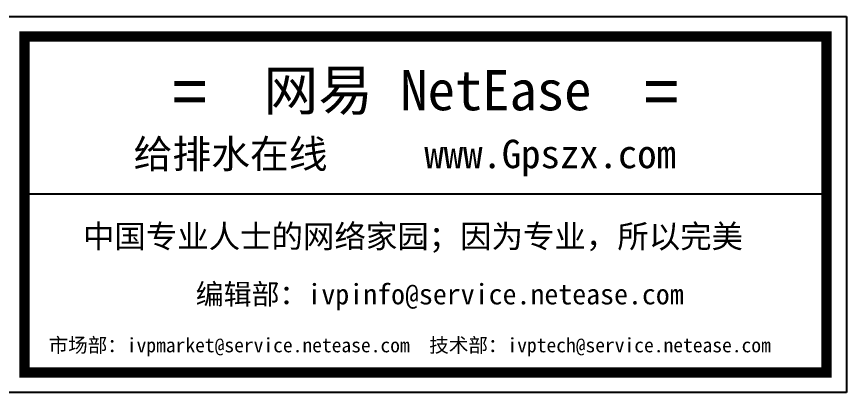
# Model space of a CAD drawing. Extents: x 1620 to 2878, y -792 to 791.
# Drawn here: x 2516 to 2773.2, y -698.5 to -582 of the extents above; entities that cross this region are included whole.
import ezdxf

# ---------------------------------------------------------------- set-up
doc = ezdxf.new("R2010")
doc.units = 0
doc.header["$MEASUREMENT"] = 0
doc.layers.get('0').update_dxf_attribs({"linetype": 'CONTINUOUS'})
doc.styles.add('163', font='SimSun.ttf', dxfattribs={"width": 0.99})

# ---------------------------------------------------------------- blocks, each defined once
blk = doc.blocks.new('给排水在线www.gpszx.com')
at = {"color": 7}
for p, q in [((-52390, 7951), (14717, 7951)), ((-52390, -22024), (-52390, 7951)), ((14717, 7951), (14717, -22024)), ((-50770, -6187), (13095, -6187)), ((14717, -22024), (-52390, -22024))]:
    blk.add_line(p, q, dxfattribs=at)
at = {"color": 7, "const_width": 840}
blk.add_lwpolyline([(-50799, -20433), (-50799, 6360), (13126, 6360), (13126, -20433), (-50799, -20433)], dxfattribs=at)
at = {"color": 3, "style": '163'}
for s, height, p in [('网易 NetEase', 3200, (-31752, 479)), ('=', 4000, (-39003, -47)), ('给排水在线     www.Gpszx.com', 2268, (-42108, -4139)), ('中国专业人士的网络家园；因为专业，所以完美', 1837.08, (-46144, -10495)), ('编辑部：ivpinfo@service.netease.com', 1632.96, (-37156, -15004)), ('市场部：ivpmarket@service.netease.com  技术部：ivptech@service.netease.com', 1143.07, (-48882, -18826))]:
    blk.add_text(s, height=height, dxfattribs=at).set_placement(p)
at = {"color": 3, "style": '163', "text_generation_flag": 2}
blk.add_text('=', height=4000, dxfattribs=at).set_placement((1330, -47))

msp = doc.modelspace()

# ---------------------------------------------------------------- block references
at = {"xscale": 0.003888000000000001, "yscale": 0.003888000000000001, "zscale": 0.003888000000000001}
msp.add_blockref('给排水在线www.gpszx.com', (2716.00947, -612.88665), dxfattribs=at)

doc.saveas('drawing.dxf')
